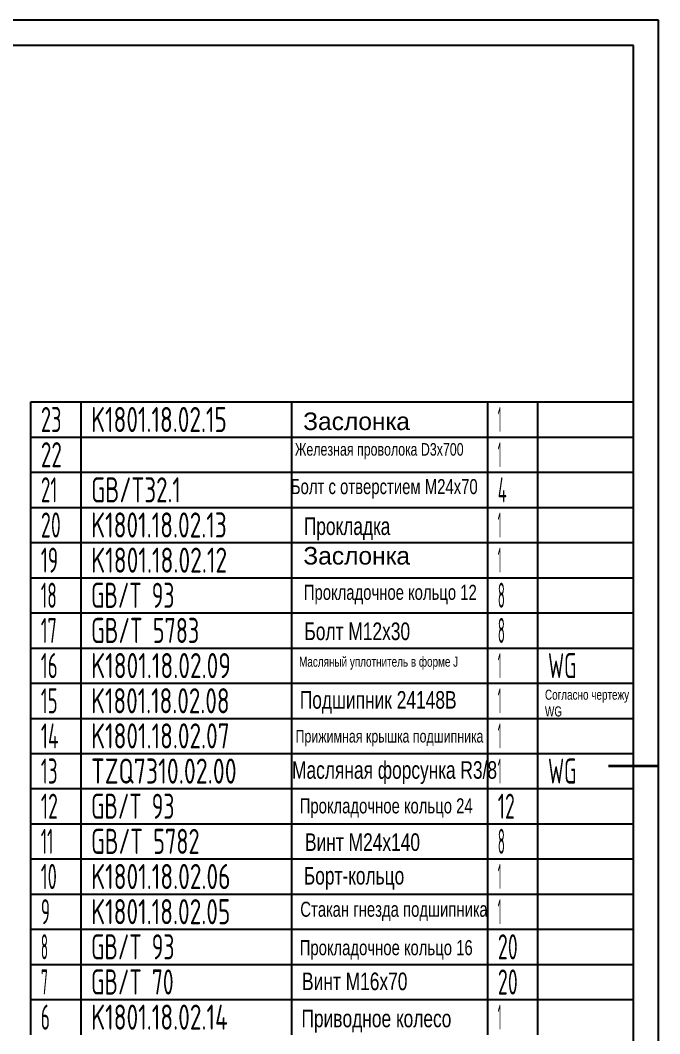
# Model space of a CAD drawing. Header units: millimetres. Extents: x -2 to 4202, y -110 to 2972.
# Drawn here: x 2929 to 4202, y 952 to 2970 of the extents above; entities that cross this region are included whole.
import ezdxf
from ezdxf.enums import TextEntityAlignment as Align

# ---------------------------------------------------------------- set-up
doc = ezdxf.new("R2010")
doc.units = ezdxf.units.MM
doc.header["$LTSCALE"] = 100
for name, color, linetype in [('01', 7, 'Continuous'), ('02', 1, 'Continuous'), ('11', 3, 'Continuous')]:
    doc.layers.add(name, color=color, linetype=linetype)
doc.styles.get("Standard").update_dxf_attribs({"font": 'isocp', "width": 0.707, "bigfont": 'intecad.shx'})

# ---------------------------------------------------------------- blocks, each defined once
blk = doc.blocks.new('*U338')
at = {"layer": '01'}
for points in [[(415, 292), (25, 292)], [(415, 5), (415, 292)]]:
    blk.add_lwpolyline(points, dxfattribs=at)
at = {"layer": '01', "const_width": 0.5}
blk.add_lwpolyline([(420, 148.5), (410, 148.5)], dxfattribs=at)
at = {"layer": '02'}
for points in [[(420, 297), (0, 297)], [(420, 0), (420, 297)]]:
    blk.add_lwpolyline(points, dxfattribs=at)
blk = doc.blocks.new('*U346')
at = {"layer": '01'}
for p, q in [((0, -70), (0, 0)), ((1200, -70), (1200, 0))]:
    blk.add_line(p, q, dxfattribs=at)
at = {"layer": '02'}
for p, q in [((0, 0), (100, 0)), ((100, -70), (100, 0)), ((100, 0), (520, 0)), ((520, -70), (520, 0)), ((520, 0), (910, 0)), ((910, -70), (910, 0)), ((910, 0), (1010, 0)), ((1010, -70), (1010, 0)), ((1010, 0), (1200, 0))]:
    blk.add_line(p, q, dxfattribs=at)
blk = doc.blocks.new('*U347')
at = {"layer": '01'}
for p, q in [((0, -70), (0, 0)), ((1200, -70), (1200, 0))]:
    blk.add_line(p, q, dxfattribs=at)
at = {"layer": '02'}
for p, q in [((0, 0), (100, 0)), ((100, -70), (100, 0)), ((100, 0), (520, 0)), ((520, -70), (520, 0)), ((520, 0), (910, 0)), ((910, -70), (910, 0)), ((910, 0), (1010, 0)), ((1010, -70), (1010, 0)), ((1010, 0), (1200, 0))]:
    blk.add_line(p, q, dxfattribs=at)
blk = doc.blocks.new('*U348')
at = {"layer": '01'}
for p, q in [((0, -70), (0, 0)), ((1200, -70), (1200, 0))]:
    blk.add_line(p, q, dxfattribs=at)
at = {"layer": '02'}
for p, q in [((0, 0), (100, 0)), ((100, -70), (100, 0)), ((100, 0), (520, 0)), ((520, -70), (520, 0)), ((520, 0), (910, 0)), ((910, -70), (910, 0)), ((910, 0), (1010, 0)), ((1010, -70), (1010, 0)), ((1010, 0), (1200, 0))]:
    blk.add_line(p, q, dxfattribs=at)
blk = doc.blocks.new('*U349')
at = {"layer": '01'}
for p, q in [((0, -70), (0, 0)), ((1200, -70), (1200, 0))]:
    blk.add_line(p, q, dxfattribs=at)
at = {"layer": '02'}
for p, q in [((0, 0), (100, 0)), ((100, -70), (100, 0)), ((100, 0), (520, 0)), ((520, -70), (520, 0)), ((520, 0), (910, 0)), ((910, -70), (910, 0)), ((910, 0), (1010, 0)), ((1010, -70), (1010, 0)), ((1010, 0), (1200, 0))]:
    blk.add_line(p, q, dxfattribs=at)
blk = doc.blocks.new('*U350')
at = {"layer": '01'}
for p, q in [((0, -70), (0, 0)), ((1200, -70), (1200, 0))]:
    blk.add_line(p, q, dxfattribs=at)
at = {"layer": '02'}
for p, q in [((0, 0), (100, 0)), ((100, -70), (100, 0)), ((100, 0), (520, 0)), ((520, -70), (520, 0)), ((520, 0), (910, 0)), ((910, -70), (910, 0)), ((910, 0), (1010, 0)), ((1010, -70), (1010, 0)), ((1010, 0), (1200, 0))]:
    blk.add_line(p, q, dxfattribs=at)
blk = doc.blocks.new('*U351')
at = {"layer": '01'}
for p, q in [((0, -70), (0, 0)), ((1200, -70), (1200, 0))]:
    blk.add_line(p, q, dxfattribs=at)
at = {"layer": '02'}
for p, q in [((0, 0), (100, 0)), ((100, -70), (100, 0)), ((100, 0), (520, 0)), ((520, -70), (520, 0)), ((520, 0), (910, 0)), ((910, -70), (910, 0)), ((910, 0), (1010, 0)), ((1010, -70), (1010, 0)), ((1010, 0), (1200, 0))]:
    blk.add_line(p, q, dxfattribs=at)
blk = doc.blocks.new('*U352')
at = {"layer": '01'}
for p, q in [((0, -70), (0, 0)), ((1200, -70), (1200, 0))]:
    blk.add_line(p, q, dxfattribs=at)
at = {"layer": '02'}
for p, q in [((0, 0), (100, 0)), ((100, -70), (100, 0)), ((100, 0), (520, 0)), ((520, -70), (520, 0)), ((520, 0), (910, 0)), ((910, -70), (910, 0)), ((910, 0), (1010, 0)), ((1010, -70), (1010, 0)), ((1010, 0), (1200, 0))]:
    blk.add_line(p, q, dxfattribs=at)
blk = doc.blocks.new('*U353')
at = {"layer": '01'}
for p, q in [((0, -70), (0, 0)), ((1200, -70), (1200, 0))]:
    blk.add_line(p, q, dxfattribs=at)
at = {"layer": '02'}
for p, q in [((0, 0), (100, 0)), ((100, -70), (100, 0)), ((100, 0), (520, 0)), ((520, -70), (520, 0)), ((520, 0), (910, 0)), ((910, -70), (910, 0)), ((910, 0), (1010, 0)), ((1010, -70), (1010, 0)), ((1010, 0), (1200, 0))]:
    blk.add_line(p, q, dxfattribs=at)
blk = doc.blocks.new('*U354')
at = {"layer": '01'}
for p, q in [((0, -70), (0, 0)), ((1200, -70), (1200, 0))]:
    blk.add_line(p, q, dxfattribs=at)
at = {"layer": '02'}
for p, q in [((0, 0), (100, 0)), ((100, -70), (100, 0)), ((100, 0), (520, 0)), ((520, -70), (520, 0)), ((520, 0), (910, 0)), ((910, -70), (910, 0)), ((910, 0), (1010, 0)), ((1010, -70), (1010, 0)), ((1010, 0), (1200, 0))]:
    blk.add_line(p, q, dxfattribs=at)
blk = doc.blocks.new('*U355')
at = {"layer": '01'}
for p, q in [((0, -70), (0, 0)), ((1200, -70), (1200, 0))]:
    blk.add_line(p, q, dxfattribs=at)
at = {"layer": '02'}
for p, q in [((0, 0), (100, 0)), ((100, -70), (100, 0)), ((100, 0), (520, 0)), ((520, -70), (520, 0)), ((520, 0), (910, 0)), ((910, -70), (910, 0)), ((910, 0), (1010, 0)), ((1010, -70), (1010, 0)), ((1010, 0), (1200, 0))]:
    blk.add_line(p, q, dxfattribs=at)
blk = doc.blocks.new('*U356')
at = {"layer": '01'}
for p, q in [((0, -70), (0, 0)), ((1200, -70), (1200, 0))]:
    blk.add_line(p, q, dxfattribs=at)
at = {"layer": '02'}
for p, q in [((0, 0), (100, 0)), ((100, -70), (100, 0)), ((100, 0), (520, 0)), ((520, -70), (520, 0)), ((520, 0), (910, 0)), ((910, -70), (910, 0)), ((910, 0), (1010, 0)), ((1010, -70), (1010, 0)), ((1010, 0), (1200, 0))]:
    blk.add_line(p, q, dxfattribs=at)
blk = doc.blocks.new('*U357')
at = {"layer": '01'}
for p, q in [((0, -70), (0, 0)), ((1200, -70), (1200, 0))]:
    blk.add_line(p, q, dxfattribs=at)
at = {"layer": '02'}
for p, q in [((0, 0), (100, 0)), ((100, -70), (100, 0)), ((100, 0), (520, 0)), ((520, -70), (520, 0)), ((520, 0), (910, 0)), ((910, -70), (910, 0)), ((910, 0), (1010, 0)), ((1010, -70), (1010, 0)), ((1010, 0), (1200, 0))]:
    blk.add_line(p, q, dxfattribs=at)
blk = doc.blocks.new('*U358')
at = {"layer": '01'}
for p, q in [((0, -70), (0, 0)), ((1200, -70), (1200, 0))]:
    blk.add_line(p, q, dxfattribs=at)
at = {"layer": '02'}
for p, q in [((0, 0), (100, 0)), ((100, -70), (100, 0)), ((100, 0), (520, 0)), ((520, -70), (520, 0)), ((520, 0), (910, 0)), ((910, -70), (910, 0)), ((910, 0), (1010, 0)), ((1010, -70), (1010, 0)), ((1010, 0), (1200, 0))]:
    blk.add_line(p, q, dxfattribs=at)
blk = doc.blocks.new('*U359')
at = {"layer": '01'}
for p, q in [((0, -70), (0, 0)), ((1200, -70), (1200, 0))]:
    blk.add_line(p, q, dxfattribs=at)
at = {"layer": '02'}
for p, q in [((0, 0), (100, 0)), ((100, -70), (100, 0)), ((100, 0), (520, 0)), ((520, -70), (520, 0)), ((520, 0), (910, 0)), ((910, -70), (910, 0)), ((910, 0), (1010, 0)), ((1010, -70), (1010, 0)), ((1010, 0), (1200, 0))]:
    blk.add_line(p, q, dxfattribs=at)
blk = doc.blocks.new('*U360')
at = {"layer": '01'}
for p, q in [((0, -70), (0, 0)), ((1200, -70), (1200, 0))]:
    blk.add_line(p, q, dxfattribs=at)
at = {"layer": '02'}
for p, q in [((0, 0), (100, 0)), ((100, -70), (100, 0)), ((100, 0), (520, 0)), ((520, -70), (520, 0)), ((520, 0), (910, 0)), ((910, -70), (910, 0)), ((910, 0), (1010, 0)), ((1010, -70), (1010, 0)), ((1010, 0), (1200, 0))]:
    blk.add_line(p, q, dxfattribs=at)
blk = doc.blocks.new('*U361')
at = {"layer": '01'}
for p, q in [((0, -70), (0, 0)), ((1200, -70), (1200, 0))]:
    blk.add_line(p, q, dxfattribs=at)
at = {"layer": '02'}
for p, q in [((0, 0), (100, 0)), ((100, -70), (100, 0)), ((100, 0), (520, 0)), ((520, -70), (520, 0)), ((520, 0), (910, 0)), ((910, -70), (910, 0)), ((910, 0), (1010, 0)), ((1010, -70), (1010, 0)), ((1010, 0), (1200, 0))]:
    blk.add_line(p, q, dxfattribs=at)
blk = doc.blocks.new('*U362')
at = {"layer": '01'}
for p, q in [((0, -70), (0, 0)), ((1200, -70), (1200, 0))]:
    blk.add_line(p, q, dxfattribs=at)
at = {"layer": '02'}
for p, q in [((0, 0), (100, 0)), ((100, -70), (100, 0)), ((100, 0), (520, 0)), ((520, -70), (520, 0)), ((520, 0), (910, 0)), ((910, -70), (910, 0)), ((910, 0), (1010, 0)), ((1010, -70), (1010, 0)), ((1010, 0), (1200, 0))]:
    blk.add_line(p, q, dxfattribs=at)
blk = doc.blocks.new('*U363')
at = {"layer": '01'}
for p, q in [((0, -70), (0, 0)), ((0, 0), (100, 0)), ((100, 0), (520, 0)), ((520, 0), (910, 0)), ((910, 0), (1010, 0)), ((1010, 0), (1200, 0)), ((1200, -70), (1200, 0))]:
    blk.add_line(p, q, dxfattribs=at)
at = {"layer": '02'}
for p, q in [((100, -70), (100, 0)), ((520, -70), (520, 0)), ((910, -70), (910, 0)), ((1010, -70), (1010, 0))]:
    blk.add_line(p, q, dxfattribs=at)

msp = doc.modelspace()

# ---------------------------------------------------------------- block references
at = {"layer": '02', "xscale": 10, "yscale": 10, "zscale": 10}
msp.add_blockref('*U338', (0, 0), dxfattribs=at)
at = {"layer": '02'}
for name, p in [('*U363', (2950, 2210)), ('*U362', (2950, 2140)), ('*U361', (2950, 2070)), ('*U360', (2950, 2000)), ('*U359', (2950, 1930)), ('*U358', (2950, 1860)), ('*U357', (2950, 1790)), ('*U356', (2950, 1720)), ('*U355', (2950, 1650)), ('*U354', (2950, 1580)), ('*U353', (2950, 1510)), ('*U352', (2950, 1440)), ('*U351', (2950, 1370)), ('*U350', (2950, 1300)), ('*U349', (2950, 1230)), ('*U348', (2950, 1160)), ('*U347', (2950, 1090)), ('*U346', (2950, 1020))]:
    msp.add_blockref(name, p, dxfattribs=at)

# ---------------------------------------------------------------- texts
at = {"layer": '02', "attachment_point": 1}
for s, insert, char_height in [('{\\fArial|b0|i0|c204|p34;\\W1;\\C3;Заслонка}', (3492.466, 2189.0484), 35), ('{\\fArial|b0|i0|c204|p34;\\C3;Железная проволока \\fArial|b0|i0|c0|p34;D3x700}', (3476.0219, 2128.023), 25), ('{\\fArial|b0|i0|c204|p34;\\C3;Болт с отверстием М24х70}', (3467.7999, 2056.4355), 30), ('{\\fArial|b0|i0|c204|p34;\\C3;Прокладка}', (3493.662, 1980.0737), 35), ('{\\fArial|b0|i0|c204|p34;\\W1;\\C3;Заслонка}', (3492.7264, 1921.2283), 35), ('{\\fArial|b0|i0|c204|p34;\\C3;Прокладочное кольцо 12}', (3493.6763, 1845.9367), 30), ('{\\fArial|b0|i0|c204|p34;\\C3;Болт М12х30}', (3494.8509, 1770.8285), 35), ('{\\fArial|b0|i0|c204|p34;\\C3;Масляный уплотнитель в форме \\fArial|b0|i0|c0|p34;J}', (3484.2797, 1702.7617), 20), ('{\\fArial|b0|i0|c204|p34;\\C3;Подшипник 24148В}', (3485.6237, 1634.2069), 35), ('{\\fArial|b0|i0|c204|p34;\\C3;Согласно чертежу\\P\\fArial|b0|i0|c0|p34;WG}', (3973.9543, 1637.0371), 20), ('{\\fArial|b0|i0|c204|p34;\\C3;Прижимная крышка подшипника}', (3477.2447, 1556.8471), 25), ('{\\fArial|b0|i0|c204|p34;\\C3;Масляная форсунка \\fArial|b0|i0|c0|p34;R3/8}', (3470.1972, 1494.6481), 35), ('{\\fArial|b0|i0|c204|p34;\\C3;Прокладочное кольцо 24}', (3485.4667, 1420.7135), 30), ('{\\fArial|b0|i0|c204|p34;\\C3;Винт М24х140}', (3496.0397, 1351.0025), 35), ('{\\fArial|b0|i0|c204|p34;\\C3;Борт-кольцо}', (3493.6906, 1284.1093), 35), ('{\\fArial|b0|i0|c204|p34;\\C3;Стакан гнезда подшипника}', (3486.6431, 1214.8689), 30), ('{\\fArial|b0|i0|c204|p34;\\C3;Прокладочное кольцо 16}', (3485.4756, 1138.3224), 30), ('{\\fArial|b0|i0|c204|p34;\\C3;Винт М16х70}', (3490.174, 1073.7763), 35), ('{\\fArial|b0|i0|c204|p34;\\C3;Приводное колесо}', (3488.9994, 999.8416), 35)]:
    msp.add_mtext(s, dxfattribs=dict(at, insert=insert, char_height=char_height))
at = {"layer": '11'}
for s, width, p, p2 in [('23', 0.638783, (2970, 2150), (3011.2469, 2150)), ('K1801.18.02.15', 0.693398, (3070, 2150), (3340.301, 2150)), ('1', 0.404, (3880, 2150), (3887.07, 2150)), ('22', 0.639754, (2970, 2080), (3011.9058, 2080)), ('1', 0.404, (3880, 2080), (3887.07, 2080)), ('21', 0.623098, (2970, 2010), (3002.7127, 2010)), ('GB/T32.1', 0.693516, (3070, 2010), (3248.5803, 2010)), ('4', 0.543846, (3880, 2010), (3897.675, 2010)), ('20', 0.636567, (2970, 1940), (3009.8105, 1940)), ('K1801.18.02.13', 0.693398, (3070, 1940), (3340.301, 1940)), ('1', 0.404, (3880, 1940), (3887.07, 1940)), ('19', 0.612447, (2970, 1870), (3004.3458, 1870)), ('K1801.18.02.12', 0.69343, (3070, 1870), (3340.9598, 1870)), ('1', 0.404, (3880, 1870), (3887.07, 1870)), ('18', 0.606, (2970, 1800), (3001.815, 1800)), ('GB/T 93', 0.692517, (3070, 1800), (3236.0281, 1800)), ('8', 0.514182, (3880, 1800), (3894.14, 1800)), ('17', 0.606, (2970, 1730), (3001.815, 1730)), ('GB/T 5783', 0.695784, (3070, 1730), (3285.3946, 1730)), ('8', 0.514182, (3880, 1730), (3894.14, 1730)), ('16', 0.610556, (2970, 1660), (3003.5686, 1660)), ('K1801.18.02.09', 0.693788, (3070, 1660), (3348.4376, 1660)), ('1', 0.404, (3880, 1660), (3887.07, 1660)), ('WG', 0.6464, (3980, 1660), (4036.56, 1660)), ('15', 0.609833, (2970, 1590), (3003.2792, 1590)), ('K1801.18.02.08', 0.693669, (3070, 1590), (3345.9068, 1590)), ('1', 0.404, (3880, 1590), (3887.07, 1590)), ('14', 0.614783, (2970, 1520), (3005.35, 1520)), ('K1801.18.02.07', 0.693669, (3070, 1520), (3345.9068, 1520)), ('1', 0.404, (3880, 1520), (3887.07, 1520)), ('13', 0.609833, (2970, 1450), (3003.2792, 1450)), ('TZQ7310.02.00', 0.694301, (3070, 1450), (3359.8978, 1450)), ('1', 0.404, (3880, 1450), (3887.07, 1450)), ('WG', 0.6464, (3980, 1450), (4036.56, 1450)), ('12', 0.611465, (2970, 1380), (3003.9381, 1380)), ('GB/T 93', 0.692517, (3070, 1380), (3236.0281, 1380)), ('12', 0.611465, (3880, 1380), (3913.9381, 1380)), ('11', 0.582235, (2970, 1310), (2994.745, 1310)), ('GB/T 5782', 0.695818, (3070, 1310), (3286.0534, 1310)), ('8', 0.514182, (3880, 1310), (3894.14, 1310)), ('10', 0.606076, (2970, 1240), (3001.8428, 1240)), ('K1801.18.02.06', 0.693751, (3070, 1240), (3347.6603, 1240)), ('1', 0.404, (3880, 1240), (3887.07, 1240)), ('9', 0.579528, (2970, 1170), (2988.0115, 1170)), ('K1801.18.02.05', 0.693738, (3070, 1170), (3347.371, 1170)), ('1', 0.404, (3880, 1170), (3887.07, 1170)), ('8', 0.514182, (2970, 1100), (2984.14, 1100)), ('GB/T 93', 0.692517, (3070, 1100), (3236.0281, 1100)), ('20', 0.636567, (3880, 1100), (3919.8105, 1100)), ('7', 0.514182, (2970, 1030), (2984.14, 1030)), ('GB/T 70', 0.692383, (3070, 1030), (3234.4681, 1030)), ('20', 0.636567, (3880, 1030), (3919.8105, 1030)), ('6', 0.600695, (2970, 960), (2988.009, 960)), ('K1801.18.02.14', 0.693499, (3070, 960), (3342.3717, 960)), ('1', 0.404, (3880, 960), (3887.07, 960))]:
    msp.add_text(s, height=50, dxfattribs=dict(at, width=width)).set_placement(p, p2, align=Align.FIT)

doc.saveas('drawing.dxf')
